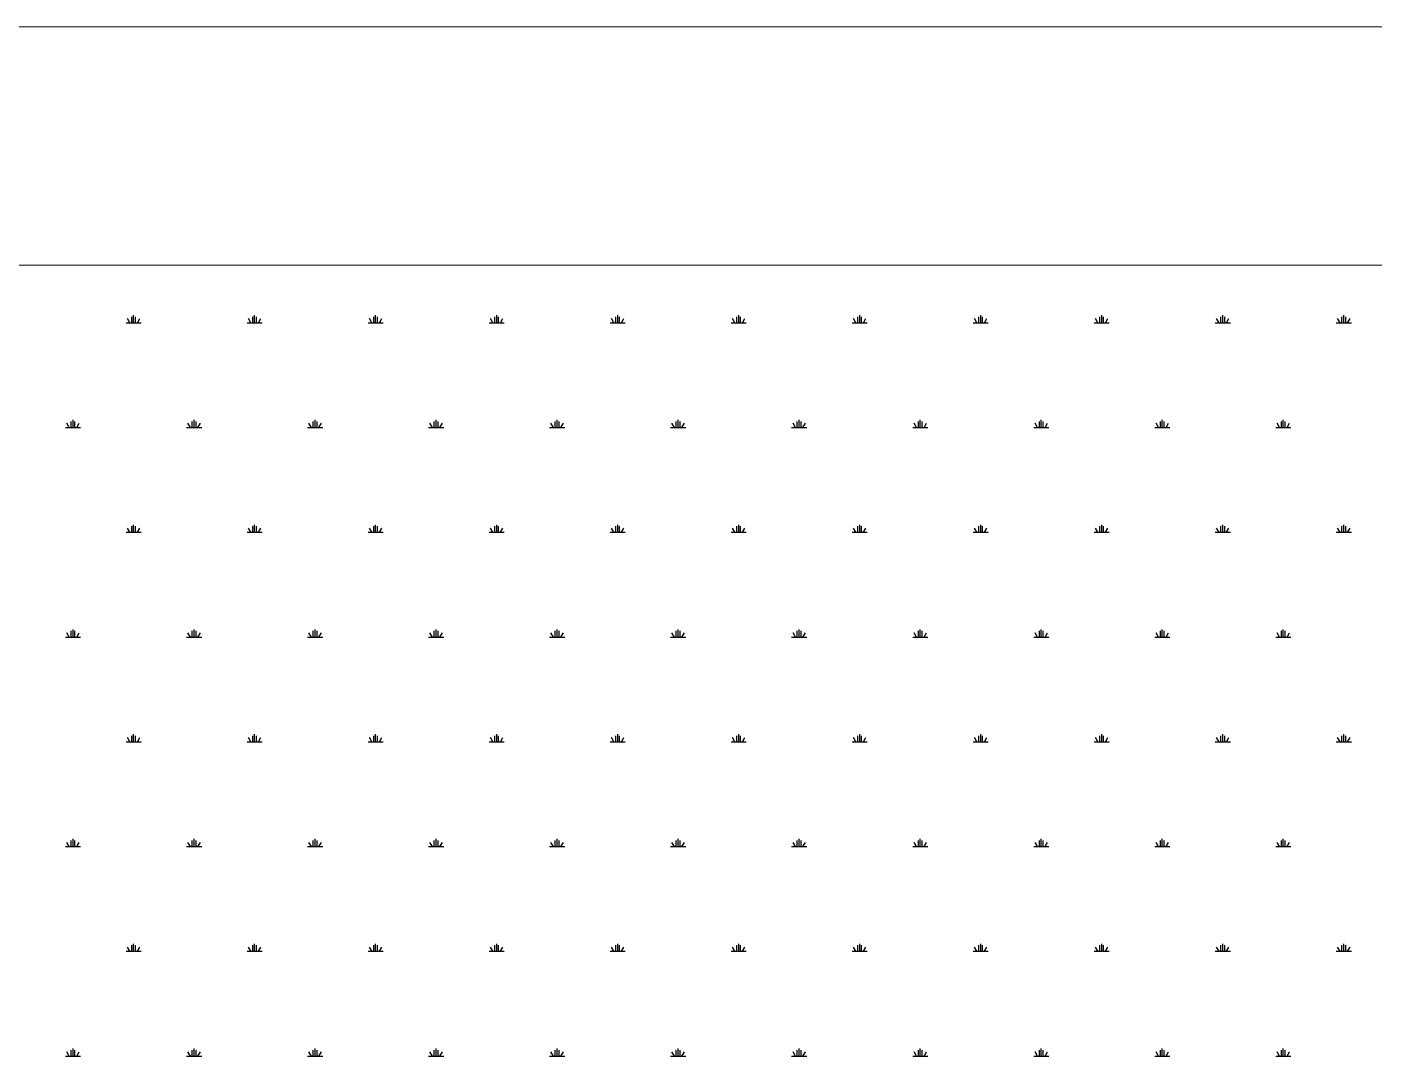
# Model space of a CAD drawing. Header units: millimetres. Extents: x 2999.9 to 3041.9, y 869.6 to 906.3.
# Drawn here: x 3020.115 to 3020.963, y 901.39 to 902.038 of the extents above; entities that cross this region are included whole.
import ezdxf

# ---------------------------------------------------------------- set-up
doc = ezdxf.new("R2010")
doc.units = ezdxf.units.MM
doc.layers.add('mori', color=166, linetype='Continuous', lineweight=30)

msp = doc.modelspace()

# ---------------------------------------------------------------- linework, layer by layer
at = {"color": 76, "linetype": 'Continuous'}
for p, q in [((3020.17735, 901.85184), (3020.18687, 901.85184)), ((3020.17973, 901.85184), (3020.1782, 901.85448)), ((3020.18092, 901.85184), (3020.18092, 901.85565)), ((3020.18211, 901.85184), (3020.18211, 901.8566)), ((3020.1833, 901.85184), (3020.1833, 901.85565)), ((3020.18449, 901.85184), (3020.18602, 901.85448)), ((3020.25355, 901.85184), (3020.26307, 901.85184)), ((3020.25593, 901.85184), (3020.2544, 901.85448)), ((3020.25712, 901.85184), (3020.25712, 901.85565)), ((3020.25831, 901.85184), (3020.25831, 901.8566)), ((3020.2595, 901.85184), (3020.2595, 901.85565)), ((3020.26069, 901.85184), (3020.26222, 901.85448)), ((3020.32975, 901.85184), (3020.33927, 901.85184)), ((3020.33213, 901.85184), (3020.3306, 901.85448)), ((3020.33332, 901.85184), (3020.33332, 901.85565)), ((3020.33451, 901.85184), (3020.33451, 901.8566)), ((3020.3357, 901.85184), (3020.3357, 901.85565)), ((3020.33689, 901.85184), (3020.33842, 901.85448)), ((3020.40595, 901.85184), (3020.41547, 901.85184)), ((3020.40833, 901.85184), (3020.4068, 901.85448)), ((3020.40952, 901.85184), (3020.40952, 901.85565)), ((3020.41071, 901.85184), (3020.41071, 901.8566)), ((3020.4119, 901.85184), (3020.4119, 901.85565)), ((3020.41309, 901.85184), (3020.41462, 901.85448)), ((3020.48215, 901.85184), (3020.49167, 901.85184)), ((3020.48453, 901.85184), (3020.483, 901.85448)), ((3020.48572, 901.85184), (3020.48572, 901.85565)), ((3020.48691, 901.85184), (3020.48691, 901.8566)), ((3020.4881, 901.85184), (3020.4881, 901.85565)), ((3020.48929, 901.85184), (3020.49082, 901.85448)), ((3020.55835, 901.85184), (3020.56787, 901.85184)), ((3020.56073, 901.85184), (3020.5592, 901.85448)), ((3020.56192, 901.85184), (3020.56192, 901.85565)), ((3020.56311, 901.85184), (3020.56311, 901.8566)), ((3020.5643, 901.85184), (3020.5643, 901.85565)), ((3020.56549, 901.85184), (3020.56702, 901.85448)), ((3020.63455, 901.85184), (3020.64407, 901.85184)), ((3020.63693, 901.85184), (3020.6354, 901.85448)), ((3020.63812, 901.85184), (3020.63812, 901.85565)), ((3020.63931, 901.85184), (3020.63931, 901.8566)), ((3020.6405, 901.85184), (3020.6405, 901.85565)), ((3020.64169, 901.85184), (3020.64322, 901.85448)), ((3020.71075, 901.85184), (3020.72027, 901.85184)), ((3020.71313, 901.85184), (3020.7116, 901.85448)), ((3020.71432, 901.85184), (3020.71432, 901.85565)), ((3020.71551, 901.85184), (3020.71551, 901.8566)), ((3020.7167, 901.85184), (3020.7167, 901.85565)), ((3020.71789, 901.85184), (3020.71942, 901.85448)), ((3020.78695, 901.85184), (3020.79647, 901.85184)), ((3020.78933, 901.85184), (3020.7878, 901.85448)), ((3020.79052, 901.85184), (3020.79052, 901.85565)), ((3020.79171, 901.85184), (3020.79171, 901.8566)), ((3020.7929, 901.85184), (3020.7929, 901.85565)), ((3020.79409, 901.85184), (3020.79562, 901.85448)), ((3020.86315, 901.85184), (3020.87267, 901.85184)), ((3020.86553, 901.85184), (3020.864, 901.85448)), ((3020.86672, 901.85184), (3020.86672, 901.85565)), ((3020.86791, 901.85184), (3020.86791, 901.8566)), ((3020.8691, 901.85184), (3020.8691, 901.85565)), ((3020.87029, 901.85184), (3020.87182, 901.85448)), ((3020.93935, 901.85184), (3020.94887, 901.85184)), ((3020.94173, 901.85184), (3020.9402, 901.85448)), ((3020.94292, 901.85184), (3020.94292, 901.85565)), ((3020.94411, 901.85184), (3020.94411, 901.8566)), ((3020.9453, 901.85184), (3020.9453, 901.85565)), ((3020.94649, 901.85184), (3020.94802, 901.85448)), ((3020.13925, 901.78585), (3020.14877, 901.78585)), ((3020.14163, 901.78585), (3020.1401, 901.78849)), ((3020.14282, 901.78585), (3020.14282, 901.78966)), ((3020.14401, 901.78585), (3020.14401, 901.79061)), ((3020.1452, 901.78585), (3020.1452, 901.78966)), ((3020.14639, 901.78585), (3020.14792, 901.78849)), ((3020.21545, 901.78585), (3020.22497, 901.78585)), ((3020.21783, 901.78585), (3020.2163, 901.78849)), ((3020.21902, 901.78585), (3020.21902, 901.78966)), ((3020.22021, 901.78585), (3020.22021, 901.79061)), ((3020.2214, 901.78585), (3020.2214, 901.78966)), ((3020.22259, 901.78585), (3020.22412, 901.78849)), ((3020.29165, 901.78585), (3020.30117, 901.78585)), ((3020.29403, 901.78585), (3020.2925, 901.78849)), ((3020.29522, 901.78585), (3020.29522, 901.78966)), ((3020.29641, 901.78585), (3020.29641, 901.79061)), ((3020.2976, 901.78585), (3020.2976, 901.78966)), ((3020.29879, 901.78585), (3020.30032, 901.78849)), ((3020.36785, 901.78585), (3020.37737, 901.78585)), ((3020.37023, 901.78585), (3020.3687, 901.78849)), ((3020.37142, 901.78585), (3020.37142, 901.78966)), ((3020.37261, 901.78585), (3020.37261, 901.79061)), ((3020.3738, 901.78585), (3020.3738, 901.78966)), ((3020.37499, 901.78585), (3020.37652, 901.78849)), ((3020.44405, 901.78585), (3020.45357, 901.78585)), ((3020.44643, 901.78585), (3020.4449, 901.78849)), ((3020.44762, 901.78585), (3020.44762, 901.78966)), ((3020.44881, 901.78585), (3020.44881, 901.79061)), ((3020.45, 901.78585), (3020.45, 901.78966)), ((3020.45119, 901.78585), (3020.45272, 901.78849)), ((3020.52025, 901.78585), (3020.52977, 901.78585)), ((3020.52263, 901.78585), (3020.5211, 901.78849)), ((3020.52382, 901.78585), (3020.52382, 901.78966)), ((3020.52501, 901.78585), (3020.52501, 901.79061)), ((3020.5262, 901.78585), (3020.5262, 901.78966)), ((3020.52739, 901.78585), (3020.52892, 901.78849)), ((3020.59645, 901.78585), (3020.60597, 901.78585)), ((3020.59883, 901.78585), (3020.5973, 901.78849)), ((3020.60002, 901.78585), (3020.60002, 901.78966)), ((3020.60121, 901.78585), (3020.60121, 901.79061)), ((3020.6024, 901.78585), (3020.6024, 901.78966)), ((3020.60359, 901.78585), (3020.60512, 901.78849)), ((3020.67265, 901.78585), (3020.68217, 901.78585)), ((3020.67503, 901.78585), (3020.6735, 901.78849)), ((3020.67622, 901.78585), (3020.67622, 901.78966)), ((3020.67741, 901.78585), (3020.67741, 901.79061)), ((3020.6786, 901.78585), (3020.6786, 901.78966)), ((3020.67979, 901.78585), (3020.68132, 901.78849)), ((3020.74885, 901.78585), (3020.75837, 901.78585)), ((3020.75123, 901.78585), (3020.7497, 901.78849)), ((3020.75242, 901.78585), (3020.75242, 901.78966)), ((3020.75361, 901.78585), (3020.75361, 901.79061)), ((3020.7548, 901.78585), (3020.7548, 901.78966)), ((3020.75599, 901.78585), (3020.75752, 901.78849)), ((3020.82505, 901.78585), (3020.83457, 901.78585)), ((3020.82743, 901.78585), (3020.8259, 901.78849)), ((3020.82862, 901.78585), (3020.82862, 901.78966)), ((3020.82981, 901.78585), (3020.82981, 901.79061)), ((3020.831, 901.78585), (3020.831, 901.78966)), ((3020.83219, 901.78585), (3020.83372, 901.78849)), ((3020.90125, 901.78585), (3020.91077, 901.78585)), ((3020.90363, 901.78585), (3020.9021, 901.78849)), ((3020.90482, 901.78585), (3020.90482, 901.78966)), ((3020.90601, 901.78585), (3020.90601, 901.79061)), ((3020.9072, 901.78585), (3020.9072, 901.78966)), ((3020.90839, 901.78585), (3020.90992, 901.78849)), ((3020.18211, 901.71986), (3020.18211, 901.72462)), ((3020.25831, 901.71986), (3020.25831, 901.72462)), ((3020.33451, 901.71986), (3020.33451, 901.72462)), ((3020.41071, 901.71986), (3020.41071, 901.72462)), ((3020.48691, 901.71986), (3020.48691, 901.72462)), ((3020.56311, 901.71986), (3020.56311, 901.72462)), ((3020.63931, 901.71986), (3020.63931, 901.72462)), ((3020.71551, 901.71986), (3020.71551, 901.72462)), ((3020.79171, 901.71986), (3020.79171, 901.72462)), ((3020.86791, 901.71986), (3020.86791, 901.72462)), ((3020.94411, 901.71986), (3020.94411, 901.72462)), ((3020.17735, 901.71986), (3020.18687, 901.71986)), ((3020.17973, 901.71986), (3020.1782, 901.7225)), ((3020.18092, 901.71986), (3020.18092, 901.72367)), ((3020.1833, 901.71986), (3020.1833, 901.72367)), ((3020.18449, 901.71986), (3020.18602, 901.7225)), ((3020.25355, 901.71986), (3020.26307, 901.71986)), ((3020.25593, 901.71986), (3020.2544, 901.7225)), ((3020.25712, 901.71986), (3020.25712, 901.72367)), ((3020.2595, 901.71986), (3020.2595, 901.72367)), ((3020.26069, 901.71986), (3020.26222, 901.7225)), ((3020.32975, 901.71986), (3020.33927, 901.71986)), ((3020.33213, 901.71986), (3020.3306, 901.7225)), ((3020.33332, 901.71986), (3020.33332, 901.72367)), ((3020.3357, 901.71986), (3020.3357, 901.72367)), ((3020.33689, 901.71986), (3020.33842, 901.7225)), ((3020.40595, 901.71986), (3020.41547, 901.71986)), ((3020.40833, 901.71986), (3020.4068, 901.7225)), ((3020.40952, 901.71986), (3020.40952, 901.72367)), ((3020.4119, 901.71986), (3020.4119, 901.72367)), ((3020.41309, 901.71986), (3020.41462, 901.7225)), ((3020.48215, 901.71986), (3020.49167, 901.71986)), ((3020.48453, 901.71986), (3020.483, 901.7225)), ((3020.48572, 901.71986), (3020.48572, 901.72367)), ((3020.4881, 901.71986), (3020.4881, 901.72367)), ((3020.48929, 901.71986), (3020.49082, 901.7225)), ((3020.55835, 901.71986), (3020.56787, 901.71986)), ((3020.56073, 901.71986), (3020.5592, 901.7225)), ((3020.56192, 901.71986), (3020.56192, 901.72367)), ((3020.5643, 901.71986), (3020.5643, 901.72367)), ((3020.56549, 901.71986), (3020.56702, 901.7225)), ((3020.63455, 901.71986), (3020.64407, 901.71986)), ((3020.63693, 901.71986), (3020.6354, 901.7225)), ((3020.63812, 901.71986), (3020.63812, 901.72367)), ((3020.6405, 901.71986), (3020.6405, 901.72367)), ((3020.64169, 901.71986), (3020.64322, 901.7225)), ((3020.71075, 901.71986), (3020.72027, 901.71986)), ((3020.71313, 901.71986), (3020.7116, 901.7225)), ((3020.71432, 901.71986), (3020.71432, 901.72367)), ((3020.7167, 901.71986), (3020.7167, 901.72367)), ((3020.71789, 901.71986), (3020.71942, 901.7225)), ((3020.78695, 901.71986), (3020.79647, 901.71986)), ((3020.78933, 901.71986), (3020.7878, 901.7225)), ((3020.79052, 901.71986), (3020.79052, 901.72367)), ((3020.7929, 901.71986), (3020.7929, 901.72367)), ((3020.79409, 901.71986), (3020.79562, 901.7225)), ((3020.86315, 901.71986), (3020.87267, 901.71986)), ((3020.86553, 901.71986), (3020.864, 901.7225)), ((3020.86672, 901.71986), (3020.86672, 901.72367)), ((3020.8691, 901.71986), (3020.8691, 901.72367)), ((3020.87029, 901.71986), (3020.87182, 901.7225)), ((3020.93935, 901.71986), (3020.94887, 901.71986)), ((3020.94173, 901.71986), (3020.9402, 901.7225)), ((3020.94292, 901.71986), (3020.94292, 901.72367)), ((3020.9453, 901.71986), (3020.9453, 901.72367)), ((3020.94649, 901.71986), (3020.94802, 901.7225)), ((3020.14163, 901.65387), (3020.1401, 901.65651)), ((3020.14282, 901.65387), (3020.14282, 901.65768)), ((3020.14401, 901.65387), (3020.14401, 901.65863)), ((3020.1452, 901.65387), (3020.1452, 901.65768)), ((3020.14639, 901.65387), (3020.14792, 901.65651)), ((3020.21783, 901.65387), (3020.2163, 901.65651)), ((3020.21902, 901.65387), (3020.21902, 901.65768)), ((3020.22021, 901.65387), (3020.22021, 901.65863)), ((3020.2214, 901.65387), (3020.2214, 901.65768)), ((3020.22259, 901.65387), (3020.22412, 901.65651)), ((3020.29403, 901.65387), (3020.2925, 901.65651)), ((3020.29522, 901.65387), (3020.29522, 901.65768)), ((3020.29641, 901.65387), (3020.29641, 901.65863)), ((3020.2976, 901.65387), (3020.2976, 901.65768)), ((3020.29879, 901.65387), (3020.30032, 901.65651)), ((3020.37023, 901.65387), (3020.3687, 901.65651)), ((3020.37142, 901.65387), (3020.37142, 901.65768)), ((3020.37261, 901.65387), (3020.37261, 901.65863)), ((3020.3738, 901.65387), (3020.3738, 901.65768)), ((3020.37499, 901.65387), (3020.37652, 901.65651)), ((3020.44643, 901.65387), (3020.4449, 901.65651)), ((3020.44762, 901.65387), (3020.44762, 901.65768)), ((3020.44881, 901.65387), (3020.44881, 901.65863)), ((3020.45, 901.65387), (3020.45, 901.65768)), ((3020.45119, 901.65387), (3020.45272, 901.65651)), ((3020.52263, 901.65387), (3020.5211, 901.65651)), ((3020.52382, 901.65387), (3020.52382, 901.65768)), ((3020.52501, 901.65387), (3020.52501, 901.65863)), ((3020.5262, 901.65387), (3020.5262, 901.65768)), ((3020.52739, 901.65387), (3020.52892, 901.65651)), ((3020.59883, 901.65387), (3020.5973, 901.65651)), ((3020.60002, 901.65387), (3020.60002, 901.65768)), ((3020.60121, 901.65387), (3020.60121, 901.65863)), ((3020.6024, 901.65387), (3020.6024, 901.65768)), ((3020.60359, 901.65387), (3020.60512, 901.65651)), ((3020.67503, 901.65387), (3020.6735, 901.65651)), ((3020.67622, 901.65387), (3020.67622, 901.65768)), ((3020.67741, 901.65387), (3020.67741, 901.65863)), ((3020.6786, 901.65387), (3020.6786, 901.65768)), ((3020.67979, 901.65387), (3020.68132, 901.65651)), ((3020.75123, 901.65387), (3020.7497, 901.65651)), ((3020.75242, 901.65387), (3020.75242, 901.65768)), ((3020.75361, 901.65387), (3020.75361, 901.65863)), ((3020.7548, 901.65387), (3020.7548, 901.65768)), ((3020.75599, 901.65387), (3020.75752, 901.65651)), ((3020.82743, 901.65387), (3020.8259, 901.65651)), ((3020.82862, 901.65387), (3020.82862, 901.65768)), ((3020.82981, 901.65387), (3020.82981, 901.65863)), ((3020.831, 901.65387), (3020.831, 901.65768)), ((3020.83219, 901.65387), (3020.83372, 901.65651)), ((3020.90363, 901.65387), (3020.9021, 901.65651)), ((3020.90482, 901.65387), (3020.90482, 901.65768)), ((3020.90601, 901.65387), (3020.90601, 901.65863)), ((3020.9072, 901.65387), (3020.9072, 901.65768)), ((3020.90839, 901.65387), (3020.90992, 901.65651)), ((3020.13925, 901.65387), (3020.14877, 901.65387)), ((3020.21545, 901.65387), (3020.22497, 901.65387)), ((3020.29165, 901.65387), (3020.30117, 901.65387)), ((3020.36785, 901.65387), (3020.37737, 901.65387)), ((3020.44405, 901.65387), (3020.45357, 901.65387)), ((3020.52025, 901.65387), (3020.52977, 901.65387)), ((3020.59645, 901.65387), (3020.60597, 901.65387)), ((3020.67265, 901.65387), (3020.68217, 901.65387)), ((3020.74885, 901.65387), (3020.75837, 901.65387)), ((3020.82505, 901.65387), (3020.83457, 901.65387)), ((3020.90125, 901.65387), (3020.91077, 901.65387)), ((3020.17973, 901.58787), (3020.1782, 901.59051)), ((3020.18092, 901.58787), (3020.18092, 901.59168)), ((3020.18211, 901.58787), (3020.18211, 901.59264)), ((3020.1833, 901.58787), (3020.1833, 901.59168)), ((3020.18449, 901.58788), (3020.18602, 901.59052)), ((3020.25593, 901.58787), (3020.2544, 901.59051)), ((3020.25712, 901.58787), (3020.25712, 901.59168)), ((3020.25831, 901.58787), (3020.25831, 901.59264)), ((3020.2595, 901.58787), (3020.2595, 901.59168)), ((3020.26069, 901.58788), (3020.26222, 901.59052)), ((3020.33213, 901.58787), (3020.3306, 901.59051)), ((3020.33332, 901.58787), (3020.33332, 901.59168)), ((3020.33451, 901.58787), (3020.33451, 901.59264)), ((3020.3357, 901.58787), (3020.3357, 901.59168)), ((3020.33689, 901.58788), (3020.33842, 901.59052)), ((3020.40833, 901.58787), (3020.4068, 901.59051)), ((3020.40952, 901.58787), (3020.40952, 901.59168)), ((3020.41071, 901.58787), (3020.41071, 901.59264)), ((3020.4119, 901.58787), (3020.4119, 901.59168)), ((3020.41309, 901.58788), (3020.41462, 901.59052)), ((3020.48453, 901.58787), (3020.483, 901.59051)), ((3020.48572, 901.58787), (3020.48572, 901.59168)), ((3020.48691, 901.58787), (3020.48691, 901.59264)), ((3020.4881, 901.58787), (3020.4881, 901.59168)), ((3020.48929, 901.58788), (3020.49082, 901.59052)), ((3020.56073, 901.58787), (3020.5592, 901.59051)), ((3020.56192, 901.58787), (3020.56192, 901.59168)), ((3020.56311, 901.58787), (3020.56311, 901.59264)), ((3020.5643, 901.58787), (3020.5643, 901.59168)), ((3020.56549, 901.58788), (3020.56702, 901.59052)), ((3020.63693, 901.58787), (3020.6354, 901.59051)), ((3020.63812, 901.58787), (3020.63812, 901.59168)), ((3020.63931, 901.58787), (3020.63931, 901.59264)), ((3020.6405, 901.58787), (3020.6405, 901.59168)), ((3020.64169, 901.58788), (3020.64322, 901.59052)), ((3020.71313, 901.58787), (3020.7116, 901.59051)), ((3020.71432, 901.58787), (3020.71432, 901.59168)), ((3020.71551, 901.58787), (3020.71551, 901.59264)), ((3020.7167, 901.58787), (3020.7167, 901.59168)), ((3020.71789, 901.58788), (3020.71942, 901.59052)), ((3020.78933, 901.58787), (3020.7878, 901.59051)), ((3020.79052, 901.58787), (3020.79052, 901.59168)), ((3020.79171, 901.58787), (3020.79171, 901.59264)), ((3020.7929, 901.58787), (3020.7929, 901.59168)), ((3020.79409, 901.58788), (3020.79562, 901.59052)), ((3020.86553, 901.58787), (3020.864, 901.59051)), ((3020.86672, 901.58787), (3020.86672, 901.59168)), ((3020.86791, 901.58787), (3020.86791, 901.59264)), ((3020.8691, 901.58787), (3020.8691, 901.59168)), ((3020.87029, 901.58788), (3020.87182, 901.59052)), ((3020.94173, 901.58787), (3020.9402, 901.59051)), ((3020.94292, 901.58787), (3020.94292, 901.59168)), ((3020.94411, 901.58787), (3020.94411, 901.59264)), ((3020.9453, 901.58787), (3020.9453, 901.59168)), ((3020.94649, 901.58788), (3020.94802, 901.59052)), ((3020.17735, 901.58787), (3020.18687, 901.58787)), ((3020.25355, 901.58787), (3020.26307, 901.58787)), ((3020.32975, 901.58787), (3020.33927, 901.58787)), ((3020.40595, 901.58787), (3020.41547, 901.58787)), ((3020.48215, 901.58787), (3020.49167, 901.58787)), ((3020.55835, 901.58787), (3020.56787, 901.58787)), ((3020.63455, 901.58787), (3020.64407, 901.58787)), ((3020.71075, 901.58787), (3020.72027, 901.58787)), ((3020.78695, 901.58787), (3020.79647, 901.58787)), ((3020.86315, 901.58787), (3020.87267, 901.58787)), ((3020.93935, 901.58787), (3020.94887, 901.58787)), ((3020.13925, 901.52188), (3020.14877, 901.52188)), ((3020.14163, 901.52188), (3020.1401, 901.52452)), ((3020.14282, 901.52188), (3020.14282, 901.52569)), ((3020.14401, 901.52188), (3020.14401, 901.52665)), ((3020.1452, 901.52188), (3020.1452, 901.52569)), ((3020.14639, 901.52189), (3020.14792, 901.52452)), ((3020.21545, 901.52188), (3020.22497, 901.52188)), ((3020.21783, 901.52188), (3020.2163, 901.52452)), ((3020.21902, 901.52188), (3020.21902, 901.52569)), ((3020.22021, 901.52188), (3020.22021, 901.52665)), ((3020.2214, 901.52188), (3020.2214, 901.52569)), ((3020.22259, 901.52189), (3020.22412, 901.52452)), ((3020.29165, 901.52188), (3020.30117, 901.52188)), ((3020.29403, 901.52188), (3020.2925, 901.52452)), ((3020.29522, 901.52188), (3020.29522, 901.52569)), ((3020.29641, 901.52188), (3020.29641, 901.52665)), ((3020.2976, 901.52188), (3020.2976, 901.52569)), ((3020.29879, 901.52189), (3020.30032, 901.52452)), ((3020.36785, 901.52188), (3020.37737, 901.52188)), ((3020.37023, 901.52188), (3020.3687, 901.52452)), ((3020.37142, 901.52188), (3020.37142, 901.52569)), ((3020.37261, 901.52188), (3020.37261, 901.52665)), ((3020.3738, 901.52188), (3020.3738, 901.52569)), ((3020.37499, 901.52189), (3020.37652, 901.52452)), ((3020.44405, 901.52188), (3020.45357, 901.52188)), ((3020.44643, 901.52188), (3020.4449, 901.52452)), ((3020.44762, 901.52188), (3020.44762, 901.52569)), ((3020.44881, 901.52188), (3020.44881, 901.52665)), ((3020.45, 901.52188), (3020.45, 901.52569)), ((3020.45119, 901.52189), (3020.45272, 901.52452)), ((3020.52025, 901.52188), (3020.52977, 901.52188)), ((3020.52263, 901.52188), (3020.5211, 901.52452)), ((3020.52382, 901.52188), (3020.52382, 901.52569)), ((3020.52501, 901.52188), (3020.52501, 901.52665)), ((3020.5262, 901.52188), (3020.5262, 901.52569)), ((3020.52739, 901.52189), (3020.52892, 901.52452)), ((3020.59645, 901.52188), (3020.60597, 901.52188)), ((3020.59883, 901.52188), (3020.5973, 901.52452)), ((3020.60002, 901.52188), (3020.60002, 901.52569)), ((3020.60121, 901.52188), (3020.60121, 901.52665)), ((3020.6024, 901.52188), (3020.6024, 901.52569)), ((3020.60359, 901.52189), (3020.60512, 901.52452)), ((3020.67265, 901.52188), (3020.68217, 901.52188)), ((3020.67503, 901.52188), (3020.6735, 901.52452)), ((3020.67622, 901.52188), (3020.67622, 901.52569)), ((3020.67741, 901.52188), (3020.67741, 901.52665)), ((3020.6786, 901.52188), (3020.6786, 901.52569)), ((3020.67979, 901.52189), (3020.68132, 901.52452)), ((3020.74885, 901.52188), (3020.75837, 901.52188)), ((3020.75123, 901.52188), (3020.7497, 901.52452)), ((3020.75242, 901.52188), (3020.75242, 901.52569)), ((3020.75361, 901.52188), (3020.75361, 901.52665)), ((3020.7548, 901.52188), (3020.7548, 901.52569)), ((3020.75599, 901.52189), (3020.75752, 901.52452)), ((3020.82505, 901.52188), (3020.83457, 901.52188)), ((3020.82743, 901.52188), (3020.8259, 901.52452)), ((3020.82862, 901.52188), (3020.82862, 901.52569)), ((3020.82981, 901.52188), (3020.82981, 901.52665)), ((3020.831, 901.52188), (3020.831, 901.52569)), ((3020.83219, 901.52189), (3020.83372, 901.52452)), ((3020.90125, 901.52188), (3020.91077, 901.52188)), ((3020.90363, 901.52188), (3020.9021, 901.52452)), ((3020.90482, 901.52188), (3020.90482, 901.52569)), ((3020.90601, 901.52188), (3020.90601, 901.52665)), ((3020.9072, 901.52188), (3020.9072, 901.52569)), ((3020.90839, 901.52189), (3020.90992, 901.52452)), ((3020.17735, 901.45589), (3020.18687, 901.45589)), ((3020.17973, 901.45589), (3020.1782, 901.45853)), ((3020.18092, 901.45589), (3020.18092, 901.4597)), ((3020.18211, 901.45589), (3020.18211, 901.46065)), ((3020.1833, 901.45589), (3020.1833, 901.4597)), ((3020.18449, 901.45589), (3020.18602, 901.45853)), ((3020.25355, 901.45589), (3020.26307, 901.45589)), ((3020.25593, 901.45589), (3020.2544, 901.45853)), ((3020.25712, 901.45589), (3020.25712, 901.4597)), ((3020.25831, 901.45589), (3020.25831, 901.46065)), ((3020.2595, 901.45589), (3020.2595, 901.4597)), ((3020.26069, 901.45589), (3020.26222, 901.45853)), ((3020.32975, 901.45589), (3020.33927, 901.45589)), ((3020.33213, 901.45589), (3020.3306, 901.45853)), ((3020.33332, 901.45589), (3020.33332, 901.4597)), ((3020.33451, 901.45589), (3020.33451, 901.46065)), ((3020.3357, 901.45589), (3020.3357, 901.4597)), ((3020.33689, 901.45589), (3020.33842, 901.45853)), ((3020.40595, 901.45589), (3020.41547, 901.45589)), ((3020.40833, 901.45589), (3020.4068, 901.45853)), ((3020.40952, 901.45589), (3020.40952, 901.4597)), ((3020.41071, 901.45589), (3020.41071, 901.46065)), ((3020.4119, 901.45589), (3020.4119, 901.4597)), ((3020.41309, 901.45589), (3020.41462, 901.45853)), ((3020.48215, 901.45589), (3020.49167, 901.45589)), ((3020.48453, 901.45589), (3020.483, 901.45853)), ((3020.48572, 901.45589), (3020.48572, 901.4597)), ((3020.48691, 901.45589), (3020.48691, 901.46065)), ((3020.4881, 901.45589), (3020.4881, 901.4597)), ((3020.48929, 901.45589), (3020.49082, 901.45853)), ((3020.55835, 901.45589), (3020.56787, 901.45589)), ((3020.56073, 901.45589), (3020.5592, 901.45853)), ((3020.56192, 901.45589), (3020.56192, 901.4597)), ((3020.56311, 901.45589), (3020.56311, 901.46065)), ((3020.5643, 901.45589), (3020.5643, 901.4597)), ((3020.56549, 901.45589), (3020.56702, 901.45853)), ((3020.63455, 901.45589), (3020.64407, 901.45589)), ((3020.63693, 901.45589), (3020.6354, 901.45853)), ((3020.63812, 901.45589), (3020.63812, 901.4597)), ((3020.63931, 901.45589), (3020.63931, 901.46065)), ((3020.6405, 901.45589), (3020.6405, 901.4597)), ((3020.64169, 901.45589), (3020.64322, 901.45853)), ((3020.71075, 901.45589), (3020.72027, 901.45589)), ((3020.71313, 901.45589), (3020.7116, 901.45853)), ((3020.71432, 901.45589), (3020.71432, 901.4597)), ((3020.71551, 901.45589), (3020.71551, 901.46065)), ((3020.7167, 901.45589), (3020.7167, 901.4597)), ((3020.71789, 901.45589), (3020.71942, 901.45853)), ((3020.78695, 901.45589), (3020.79647, 901.45589)), ((3020.78933, 901.45589), (3020.7878, 901.45853)), ((3020.79052, 901.45589), (3020.79052, 901.4597)), ((3020.79171, 901.45589), (3020.79171, 901.46065)), ((3020.7929, 901.45589), (3020.7929, 901.4597)), ((3020.79409, 901.45589), (3020.79562, 901.45853)), ((3020.86315, 901.45589), (3020.87267, 901.45589)), ((3020.86553, 901.45589), (3020.864, 901.45853)), ((3020.86672, 901.45589), (3020.86672, 901.4597)), ((3020.86791, 901.45589), (3020.86791, 901.46065)), ((3020.8691, 901.45589), (3020.8691, 901.4597)), ((3020.87029, 901.45589), (3020.87182, 901.45853)), ((3020.93935, 901.45589), (3020.94887, 901.45589)), ((3020.94173, 901.45589), (3020.9402, 901.45853)), ((3020.94292, 901.45589), (3020.94292, 901.4597)), ((3020.94411, 901.45589), (3020.94411, 901.46065)), ((3020.9453, 901.45589), (3020.9453, 901.4597)), ((3020.94649, 901.45589), (3020.94802, 901.45853)), ((3020.14282, 901.3899), (3020.14282, 901.39371)), ((3020.14401, 901.3899), (3020.14401, 901.39466)), ((3020.1452, 901.3899), (3020.1452, 901.39371)), ((3020.21902, 901.3899), (3020.21902, 901.39371)), ((3020.22021, 901.3899), (3020.22021, 901.39466)), ((3020.2214, 901.3899), (3020.2214, 901.39371)), ((3020.29522, 901.3899), (3020.29522, 901.39371)), ((3020.29641, 901.3899), (3020.29641, 901.39466)), ((3020.2976, 901.3899), (3020.2976, 901.39371)), ((3020.37142, 901.3899), (3020.37142, 901.39371)), ((3020.37261, 901.3899), (3020.37261, 901.39466)), ((3020.3738, 901.3899), (3020.3738, 901.39371)), ((3020.44762, 901.3899), (3020.44762, 901.39371)), ((3020.44881, 901.3899), (3020.44881, 901.39466)), ((3020.45, 901.3899), (3020.45, 901.39371)), ((3020.52382, 901.3899), (3020.52382, 901.39371)), ((3020.52501, 901.3899), (3020.52501, 901.39466)), ((3020.5262, 901.3899), (3020.5262, 901.39371)), ((3020.60002, 901.3899), (3020.60002, 901.39371)), ((3020.60121, 901.3899), (3020.60121, 901.39466)), ((3020.6024, 901.3899), (3020.6024, 901.39371)), ((3020.67622, 901.3899), (3020.67622, 901.39371)), ((3020.67741, 901.3899), (3020.67741, 901.39466)), ((3020.6786, 901.3899), (3020.6786, 901.39371)), ((3020.75242, 901.3899), (3020.75242, 901.39371)), ((3020.75361, 901.3899), (3020.75361, 901.39466)), ((3020.7548, 901.3899), (3020.7548, 901.39371)), ((3020.82862, 901.3899), (3020.82862, 901.39371)), ((3020.82981, 901.3899), (3020.82981, 901.39466)), ((3020.831, 901.3899), (3020.831, 901.39371)), ((3020.90482, 901.3899), (3020.90482, 901.39371)), ((3020.90601, 901.3899), (3020.90601, 901.39466)), ((3020.9072, 901.3899), (3020.9072, 901.39371)), ((3020.13925, 901.3899), (3020.14877, 901.3899)), ((3020.14163, 901.3899), (3020.1401, 901.39254)), ((3020.14639, 901.3899), (3020.14792, 901.39254)), ((3020.21545, 901.3899), (3020.22497, 901.3899)), ((3020.21783, 901.3899), (3020.2163, 901.39254)), ((3020.22259, 901.3899), (3020.22412, 901.39254)), ((3020.29165, 901.3899), (3020.30117, 901.3899)), ((3020.29403, 901.3899), (3020.2925, 901.39254)), ((3020.29879, 901.3899), (3020.30032, 901.39254)), ((3020.36785, 901.3899), (3020.37737, 901.3899)), ((3020.37023, 901.3899), (3020.3687, 901.39254)), ((3020.37499, 901.3899), (3020.37652, 901.39254)), ((3020.44405, 901.3899), (3020.45357, 901.3899)), ((3020.44643, 901.3899), (3020.4449, 901.39254)), ((3020.45119, 901.3899), (3020.45272, 901.39254)), ((3020.52025, 901.3899), (3020.52977, 901.3899)), ((3020.52263, 901.3899), (3020.5211, 901.39254)), ((3020.52739, 901.3899), (3020.52892, 901.39254)), ((3020.59645, 901.3899), (3020.60597, 901.3899)), ((3020.59883, 901.3899), (3020.5973, 901.39254)), ((3020.60359, 901.3899), (3020.60512, 901.39254)), ((3020.67265, 901.3899), (3020.68217, 901.3899)), ((3020.67503, 901.3899), (3020.6735, 901.39254)), ((3020.67979, 901.3899), (3020.68132, 901.39254)), ((3020.74885, 901.3899), (3020.75837, 901.3899)), ((3020.75123, 901.3899), (3020.7497, 901.39254)), ((3020.75599, 901.3899), (3020.75752, 901.39254)), ((3020.82505, 901.3899), (3020.83457, 901.3899)), ((3020.82743, 901.3899), (3020.8259, 901.39254)), ((3020.83219, 901.3899), (3020.83372, 901.39254)), ((3020.90125, 901.3899), (3020.91077, 901.3899)), ((3020.90363, 901.3899), (3020.9021, 901.39254)), ((3020.90839, 901.3899), (3020.90992, 901.39254))]:
    msp.add_line(p, q, dxfattribs=at)
at = {"layer": 'mori', "color": 152, "lineweight": 20}
for p, q in [((3003.81921, 902.03817), (3038.71921, 902.03817)), ((3023.26921, 901.88817), (3019.26921, 901.88817))]:
    msp.add_line(p, q, dxfattribs=at)

doc.saveas('drawing.dxf')
